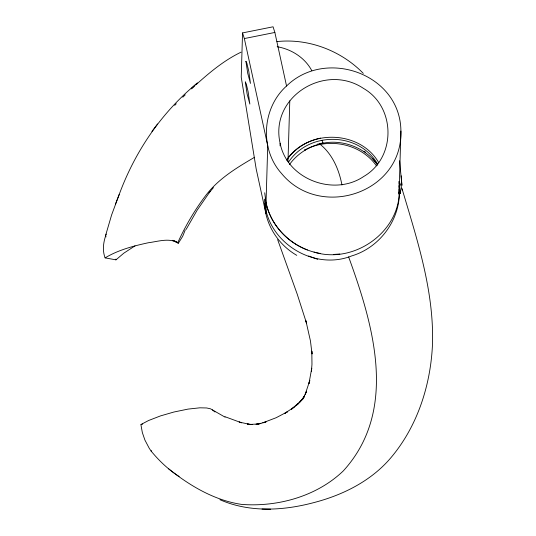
<?xml version="1.0" encoding="UTF-8"?>
<svg xmlns="http://www.w3.org/2000/svg" width="536" height="536" viewBox="0 0 536 536"><rect width="100%" height="100%" fill="white"/><g stroke="black" fill="none" stroke-linecap="round" stroke-linejoin="round"><path stroke-width="0.8" d="M314.022 252.081C355.107 264.898 403.126 229.884 399.052 185.979M400.908 131.039C402.61 193.241 319.892 220.242 281.487 173.43C259.411 148.914 262.037 107.803 286.586 85.981C325.533 47.711 400.479 73.76 400.908 131.039L399.065 194.434M286.552 86.015L274.868 32.455L273.072 26.8L242.54 32.91L241.227 77.13L256.188 169.001L265.742 212.805L267.732 145.826M264.717 192.779L265.963 202.474L265.735 213.194C269.541 230.788 281.186 246.406 296.776 255.344M280.06 145.832L280.134 143.346C287.182 179.372 333.928 196.833 363.777 176.445C396.225 157.664 395.963 107.053 363.515 88.42C324.97 62.578 269.595 96.942 280.094 143.166M287.993 161.309L289.788 100.855M264.529 199.097C265.494 241.2 312.984 271.39 351.629 255.947C381.605 247.056 402.663 216.283 399.039 185.088M105.605 235.425L111.609 214.963L119.247 194.354C135.199 151.132 161.684 112.205 197.429 82.966L191.278 88.561M135.012 245.863L123.762 253.213L115.957 259.853L105.103 257.876C102.128 250.198 103.448 241.629 106.242 234.098M185.295 229.857L182.655 236.356L178.354 243.223L172.498 240.309M115.408 204.236L119.247 194.354M186.139 229.401L197.114 210.239L210.065 191.533M323.288 142.837C323.201 142.978 323.067 143.152 322.886 143.239C342.812 139.132 365.699 147.782 377.545 164.947M288.294 162.522C308.394 131.24 358.437 131.595 377.404 163.755M289.487 164.545C297.353 153.577 309.553 145.946 322.752 143.293L322.143 140.211M157.524 123.963L151.936 131.4M286.599 160.13C307.242 128.674 359.81 129.806 378.724 162.616M288.087 158.046C296.093 147.755 307.925 140.66 320.675 138.087M209.067 192.846L213.455 187.6M174.703 105.364L176.264 103.743M182.789 97.204L185.248 94.818M191.526 88.876L194.307 86.303M295.926 405.665L298.86 403.273L291.403 409.323L301.795 400.037L299.235 402.817L304.019 396.908L301.942 399.963L304.481 395.769L302.934 398.998L306.632 391.226L305.151 394.375L309.821 380.513L308.937 383.622L311.738 368.259L311.416 371.281L311.972 364.38L311.818 351.134L312.019 353.948L310.471 341.05L305.875 320.709L306.559 323.282L297.225 294.204L277.635 239.619M196.524 84.273C210.125 72.012 224.47 60.146 241.073 52.153M294.331 406.945L284.335 413.665L287.484 411.769L276.174 417.712L262.888 422.777L266.024 421.933L257.816 424.157L260.898 423.326L256.007 424.291L259.069 423.922L249.542 424.465L252.436 424.519L247.364 424.023L250.071 424.465L239.156 422.046L241.555 422.797L224.999 416.713M225.053 417.135L210.507 408.807L206.641 407.97L199.874 407.816L188.062 409.095L173.932 412.017L160.532 415.896L148.579 420.512L140.975 424.512L141.062 425.504L142.348 432.592L144.908 440.049L149.222 448.257L151.105 451.064L151.681 450.662M376.433 165.812C360.828 143.521 328.132 136.975 304.669 150.14L305.748 149.444M105.103 257.876C118.248 249.964 133.357 245.997 148.217 242.768C157.953 241.555 169.704 237.428 178.354 243.223M304.669 150.14L305.587 149.571M254.506 157.323C236.966 167.587 218.949 178.414 206.327 194.742C195.004 209.489 185.55 225.669 177.811 242.574L173.564 240.329M317.386 144.211L318.424 143.889M319.469 143.594L320.521 143.32M140.975 424.512L142.596 424.103M321.942 142.985L322.659 142.831M242.54 32.91L244.336 38.565L274.868 32.455M276.918 41.6C308.522 38.136 341.184 50.692 363.281 73.378M333.539 254.439L339.784 254.024M219.914 499.699C249.495 512.697 283.075 510.768 313.674 502.647C342.651 495.157 370.905 481.154 390.603 458.072C417.631 426.321 430.944 384.453 432.532 343.167C433.885 290.09 416.934 238.922 402 188.625M399.039 192.277L399.072 193.456L400.446 193.382L399.039 181.684M266.466 213.429L265.735 213.234L264.456 203.921M266.392 213.087L265.655 212.852M262.01 509.053L270.573 509.2M105.471 236.671L106.182 236.798M277.186 46.726C291.45 49.185 304.93 57.707 311.805 70.665M320.535 253.495C294.512 249.408 271.618 228.986 266.084 203.01M317.627 259.303L308.635 256M307.456 249.97C286.995 242.346 270.64 224.283 266.044 202.822L265.983 202.541M179.104 476.484C168.425 469.663 159.138 460.833 151.105 451.064M364.118 151.252L365.452 152.204M214.943 411.963L212.41 409.886M320.18 144.338C332.555 154.321 339.04 169.724 341.961 184.987M168.425 468.652C189.704 485.67 214.346 500.416 241.696 504.416C277.862 507.13 316.776 496.343 343.288 470.923C398.623 410.208 373.398 324.977 348.614 256.878M372.734 158.69L377.766 164.934M399.072 181.443L401.163 186.046L402.067 190.099M244.336 38.565L267.665 145.29M399.012 182.722L400.446 193.382M115.957 259.853L115.83 259.143M399.601 160.74L401.92 185.356L401.156 175.775M399.032 189.443L399.132 191.553M399.025 191.821L399.072 193.456M245.93 61.325L247.733 73.338L250.466 83.408L248.764 71.194L246.848 63.134L245.93 61.325M245.314 81.981L247.123 93.994L249.856 104.064L248.148 91.85L246.232 83.79L245.314 81.981"/></g></svg>
